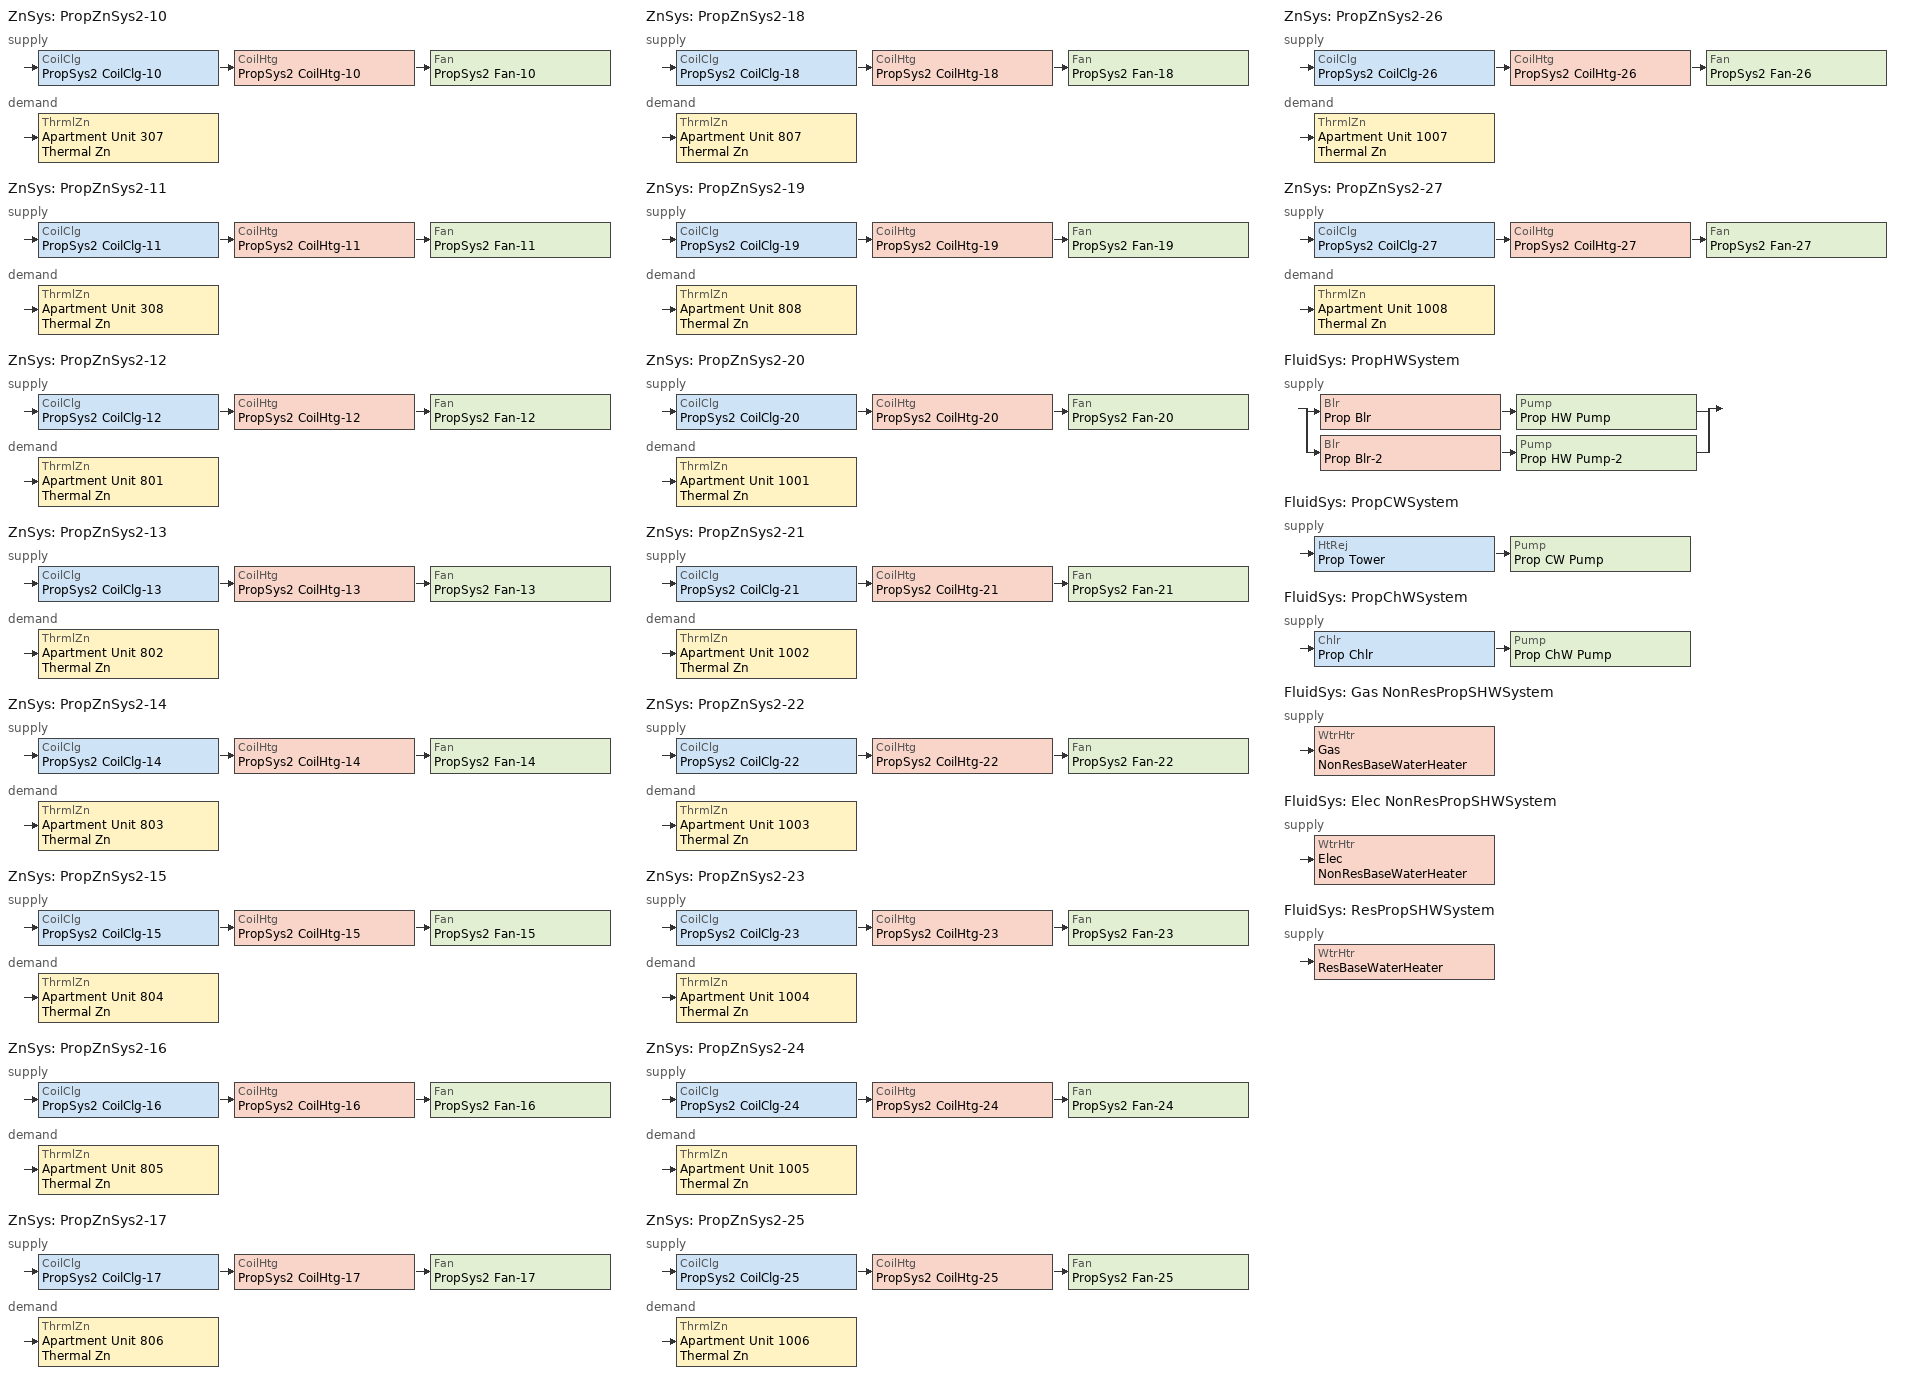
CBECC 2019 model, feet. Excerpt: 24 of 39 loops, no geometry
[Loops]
ZnSys 'PropZnSys2-10'
 supply: CoilClg 'PropSys2 CoilClg-10' > CoilHtg 'PropSys2 CoilHtg-10' > Fan 'PropSys2 Fan-10'
 demand: ThrmlZn 'Apartment Unit 307 Thermal Zn'
ZnSys 'PropZnSys2-11'
 supply: CoilClg 'PropSys2 CoilClg-11' > CoilHtg 'PropSys2 CoilHtg-11' > Fan 'PropSys2 Fan-11'
 demand: ThrmlZn 'Apartment Unit 308 Thermal Zn'
ZnSys 'PropZnSys2-12'
 supply: CoilClg 'PropSys2 CoilClg-12' > CoilHtg 'PropSys2 CoilHtg-12' > Fan 'PropSys2 Fan-12'
 demand: ThrmlZn 'Apartment Unit 801 Thermal Zn'
ZnSys 'PropZnSys2-13'
 supply: CoilClg 'PropSys2 CoilClg-13' > CoilHtg 'PropSys2 CoilHtg-13' > Fan 'PropSys2 Fan-13'
 demand: ThrmlZn 'Apartment Unit 802 Thermal Zn'
ZnSys 'PropZnSys2-14'
 supply: CoilClg 'PropSys2 CoilClg-14' > CoilHtg 'PropSys2 CoilHtg-14' > Fan 'PropSys2 Fan-14'
 demand: ThrmlZn 'Apartment Unit 803 Thermal Zn'
ZnSys 'PropZnSys2-15'
 supply: CoilClg 'PropSys2 CoilClg-15' > CoilHtg 'PropSys2 CoilHtg-15' > Fan 'PropSys2 Fan-15'
 demand: ThrmlZn 'Apartment Unit 804 Thermal Zn'
ZnSys 'PropZnSys2-16'
 supply: CoilClg 'PropSys2 CoilClg-16' > CoilHtg 'PropSys2 CoilHtg-16' > Fan 'PropSys2 Fan-16'
 demand: ThrmlZn 'Apartment Unit 805 Thermal Zn'
ZnSys 'PropZnSys2-17'
 supply: CoilClg 'PropSys2 CoilClg-17' > CoilHtg 'PropSys2 CoilHtg-17' > Fan 'PropSys2 Fan-17'
 demand: ThrmlZn 'Apartment Unit 806 Thermal Zn'
ZnSys 'PropZnSys2-18'
 supply: CoilClg 'PropSys2 CoilClg-18' > CoilHtg 'PropSys2 CoilHtg-18' > Fan 'PropSys2 Fan-18'
 demand: ThrmlZn 'Apartment Unit 807 Thermal Zn'
ZnSys 'PropZnSys2-19'
 supply: CoilClg 'PropSys2 CoilClg-19' > CoilHtg 'PropSys2 CoilHtg-19' > Fan 'PropSys2 Fan-19'
 demand: ThrmlZn 'Apartment Unit 808 Thermal Zn'
ZnSys 'PropZnSys2-20'
 supply: CoilClg 'PropSys2 CoilClg-20' > CoilHtg 'PropSys2 CoilHtg-20' > Fan 'PropSys2 Fan-20'
 demand: ThrmlZn 'Apartment Unit 1001 Thermal Zn'
ZnSys 'PropZnSys2-21'
 supply: CoilClg 'PropSys2 CoilClg-21' > CoilHtg 'PropSys2 CoilHtg-21' > Fan 'PropSys2 Fan-21'
 demand: ThrmlZn 'Apartment Unit 1002 Thermal Zn'
ZnSys 'PropZnSys2-22'
 supply: CoilClg 'PropSys2 CoilClg-22' > CoilHtg 'PropSys2 CoilHtg-22' > Fan 'PropSys2 Fan-22'
 demand: ThrmlZn 'Apartment Unit 1003 Thermal Zn'
ZnSys 'PropZnSys2-23'
 supply: CoilClg 'PropSys2 CoilClg-23' > CoilHtg 'PropSys2 CoilHtg-23' > Fan 'PropSys2 Fan-23'
 demand: ThrmlZn 'Apartment Unit 1004 Thermal Zn'
ZnSys 'PropZnSys2-24'
 supply: CoilClg 'PropSys2 CoilClg-24' > CoilHtg 'PropSys2 CoilHtg-24' > Fan 'PropSys2 Fan-24'
 demand: ThrmlZn 'Apartment Unit 1005 Thermal Zn'
ZnSys 'PropZnSys2-25'
 supply: CoilClg 'PropSys2 CoilClg-25' > CoilHtg 'PropSys2 CoilHtg-25' > Fan 'PropSys2 Fan-25'
 demand: ThrmlZn 'Apartment Unit 1006 Thermal Zn'
ZnSys 'PropZnSys2-26'
 supply: CoilClg 'PropSys2 CoilClg-26' > CoilHtg 'PropSys2 CoilHtg-26' > Fan 'PropSys2 Fan-26'
 demand: ThrmlZn 'Apartment Unit 1007 Thermal Zn'
ZnSys 'PropZnSys2-27'
 supply: CoilClg 'PropSys2 CoilClg-27' > CoilHtg 'PropSys2 CoilHtg-27' > Fan 'PropSys2 Fan-27'
 demand: ThrmlZn 'Apartment Unit 1008 Thermal Zn'
FluidSys 'PropHWSystem'
 supply: split
  | Blr 'Prop Blr' > Pump 'Prop HW Pump'
  | Blr 'Prop Blr-2' > Pump 'Prop HW Pump-2'
FluidSys 'PropCWSystem'
 supply: HtRej 'Prop Tower' > Pump 'Prop CW Pump'
FluidSys 'PropChWSystem'
 supply: Chlr 'Prop Chlr' > Pump 'Prop ChW Pump'
FluidSys 'Gas NonResPropSHWSystem'
 supply: WtrHtr 'Gas NonResBaseWaterHeater'
FluidSys 'Elec NonResPropSHWSystem'
 supply: WtrHtr 'Elec NonResBaseWaterHeater'
FluidSys 'ResPropSHWSystem'
 supply: WtrHtr 'ResBaseWaterHeater'
[ZnSys] Type=FPFC; FanCtrl=Cycling
Name | Cnt
PropZnSys2-10; PropZnSys2-11 | 6
PropZnSys2-12; PropZnSys2-13; PropZnSys2-14; PropZnSys2-15; PropZnSys2-16; PropZnSys2-17; PropZnSys2-18; PropZnSys2-19 | 2
PropZnSys2-20; PropZnSys2-21; PropZnSys2-22; PropZnSys2-23; PropZnSys2-24; PropZnSys2-25; PropZnSys2-26; PropZnSys2-27
[CoilClg] Type=ChilledWater; FluidSegInRef=PropChWPriSupSeg; FluidSegOutRef=PropChWPriRetSeg
Name | Sys | CapTotNetRtd | CapTotGrossRtd
PropSys2 CoilClg-10 | PropZnSys2-10 | 12162.7
PropSys2 CoilClg-11 | PropZnSys2-11 | 17894.5
PropSys2 CoilClg-12 | PropZnSys2-12 | 23294.4
PropSys2 CoilClg-13 | PropZnSys2-13 | 18874.3
PropSys2 CoilClg-14 | PropZnSys2-14 | 18926.3
PropSys2 CoilClg-15 | PropZnSys2-15 | 21683.4
PropSys2 CoilClg-16 | PropZnSys2-16 | 21004.4 | 21004.4
PropSys2 CoilClg-17 | PropZnSys2-17 | 12192.6 | 12192.6
PropSys2 CoilClg-18 | PropZnSys2-18 | 12184.9 | 12184.9
PropSys2 CoilClg-19 | PropZnSys2-19 | 17822.5 | 17822.5
PropSys2 CoilClg-20 | PropZnSys2-20 | 25538.4 | 25538.4
PropSys2 CoilClg-21 | PropZnSys2-21 | 20829.5 | 20829.5
PropSys2 CoilClg-22 | PropZnSys2-22 | 20873.8 | 20873.8
PropSys2 CoilClg-23 | PropZnSys2-23 | 23860.5 | 23860.5
PropSys2 CoilClg-24 | PropZnSys2-24 | 23563.8 | 23563.8
PropSys2 CoilClg-25 | PropZnSys2-25 | 14466.5 | 14466.5
PropSys2 CoilClg-26 | PropZnSys2-26 | 14451 | 14451
PropSys2 CoilClg-27 | PropZnSys2-27 | 19422 | 19422
[CoilHtg] Type=HotWater; FluidSegInRef=PropHWPriSupSeg; FluidSegOutRef=PropHWPriRetSeg; AuxPwr=0
Name | Sys | CapTotNetRtd
PropSys2 CoilHtg-10 | PropZnSys2-10 | 13012.5
PropSys2 CoilHtg-11 | PropZnSys2-11 | 16761
PropSys2 CoilHtg-12 | PropZnSys2-12 | 16834.6
PropSys2 CoilHtg-13 | PropZnSys2-13 | 13075.8
PropSys2 CoilHtg-14 | PropZnSys2-14 | 13076
PropSys2 CoilHtg-15 | PropZnSys2-15 | 16839.3
PropSys2 CoilHtg-16 | PropZnSys2-16 | 16826.3
PropSys2 CoilHtg-17 | PropZnSys2-17 | 13065.3
PropSys2 CoilHtg-18 | PropZnSys2-18 | 13065.5
PropSys2 CoilHtg-19 | PropZnSys2-19 | 16831
PropSys2 CoilHtg-20 | PropZnSys2-20 | 21119.3
PropSys2 CoilHtg-21 | PropZnSys2-21 | 16705.3
PropSys2 CoilHtg-22 | PropZnSys2-22 | 16705.4
PropSys2 CoilHtg-23 | PropZnSys2-23 | 21124.3
PropSys2 CoilHtg-24 | PropZnSys2-24 | 21110.6
PropSys2 CoilHtg-25 | PropZnSys2-25 | 16695.1
PropSys2 CoilHtg-26 | PropZnSys2-26 | 16695.2
PropSys2 CoilHtg-27 | PropZnSys2-27 | 21115.5
[Fan]
Name | Sys
PropSys2 Fan-10 | PropZnSys2-10
PropSys2 Fan-11 | PropZnSys2-11
PropSys2 Fan-12 | PropZnSys2-12
PropSys2 Fan-13 | PropZnSys2-13
PropSys2 Fan-14 | PropZnSys2-14
PropSys2 Fan-15 | PropZnSys2-15
PropSys2 Fan-16 | PropZnSys2-16
PropSys2 Fan-17 | PropZnSys2-17
PropSys2 Fan-18 | PropZnSys2-18
PropSys2 Fan-19 | PropZnSys2-19
PropSys2 Fan-20 | PropZnSys2-20
PropSys2 Fan-21 | PropZnSys2-21
PropSys2 Fan-22 | PropZnSys2-22
PropSys2 Fan-23 | PropZnSys2-23
PropSys2 Fan-24 | PropZnSys2-24
PropSys2 Fan-25 | PropZnSys2-25
PropSys2 Fan-26 | PropZnSys2-26
PropSys2 Fan-27 | PropZnSys2-27
[FluidSys]
PropHWSystem: Type=HotWater; AvailSchRef=On
PropCWSystem: Type=CondenserWater; AvailSchRef=On; TempCtrl=Fixed
PropChWSystem: Type=ChilledWater; AvailSchRef=On; TempCtrl=OutsideAirReset; DsgnSupWtrTemp=44; DsgnSupWtrDelT=20; CtrlType=DDC; RstSupHi=54; RstSupLow=44; RstOutdrHi=60; RstOutdrLow=80
Gas NonResPropSHWSystem; Elec NonResPropSHWSystem: Type=ServiceHotWater
ResPropSHWSystem: Type=ServiceHotWater; TempCtrl=Fixed; DsgnSupWtrTemp=135; DsgnSupWtrDelT=80; FixedSupTemp=135; Cnt=75
[FluidSeg]
Name | Sys | Type | Src
PropHWPriSupSeg | PropHWSystem | PrimarySupply
PropHWPriRetSeg | PropHWSystem | PrimaryReturn
PropCWPriSupSeg | PropCWSystem | PrimarySupply
PropCWPriRetSeg | PropCWSystem | PrimaryReturn
PropChWPriSupSeg | PropChWSystem | PrimarySupply
PropChWPriRetSeg | PropChWSystem | PrimaryReturn
Gas SHW Supply FluidSegment | Gas NonResPropSHWSystem | PrimarySupply
Gas SHW Makeup FluidSegment | Gas NonResPropSHWSystem | MakeupFluid | MunicipalWater
Elec SHW Supply FluidSegment | Elec NonResPropSHWSystem | PrimarySupply
Elec SHW Makeup FluidSegment | Elec NonResPropSHWSystem | MakeupFluid | MunicipalWater
ResBaseSHWPriSupSeg | ResPropSHWSystem | PrimarySupply
ResBaseSHWMuniInlet | ResPropSHWSystem | MakeupFluid | MunicipalWater
[Blr] Sys=PropHWSystem; Type=HotWater; FuelSrc=Gas; DraftType=Natural; FluidSegInRef=PropHWPriRetSeg; FluidSegOutRef=PropHWPriSupSeg; ParasiticLd=190.681
Prop Blr; Prop Blr-2
[Pump] OperCtrl=OnDemand
Name | Sys | SpdCtrl
Prop HW Pump; Prop HW Pump-2 | PropHWSystem | VariableSpeed
Prop CW Pump | PropCWSystem | ConstantSpeed
Prop ChW Pump | PropChWSystem | VariableSpeed
[HtRej]
Prop Tower: Sys=PropCWSystem; FluidSegInRef=PropCWPriRetSeg; FluidSegOutRef=PropCWPriSupSeg; EntTempDsgn=91.8; LvgTempDsgn=81.8; CellCnt=1
[Chlr]
Prop Chlr: Sys=PropChWSystem; Type=Screw; FuelSrc=Electric; CndsrType=Fluid; CndsrFluidSegInRef=PropCWPriSupSeg; CndsrFluidSegOutRef=PropCWPriRetSeg; EvapFluidSegInRef=PropChWPriRetSeg; EvapFluidSegOutRef=PropChWPriSupSeg; Cap_fTempCrvRef=ChlrWtrPosDispPathBAllQRatio_fTchwsTcwsSI; EIR_fPLRCrvRef=ChlrWtrPosDispPathBAllEIRRatio_fQRatio; EIR_fTempCrvRef=ChlrWtrPosDispPathBAllEIRRatio_fTchwsTcwsSI
[WtrHtr]
Name | Sys | FluidSegOutRef | FluidSegMakeupRef | ThrmlEff | FuelSrc | StdbyLossFrac
Gas NonResBaseWaterHeater | Gas NonResPropSHWSystem | Gas SHW Supply FluidSegment | Gas SHW Makeup FluidSegment | 0.8
Elec NonResBaseWaterHeater | Elec NonResPropSHWSystem | Elec SHW Supply FluidSegment | Elec SHW Makeup FluidSegment |  | Electricity
ResBaseWaterHeater | ResPropSHWSystem | ResBaseSHWPriSupSeg | ResBaseSHWMuniInlet | 0.8 |  | 0.0245
[CrvDblQuad] MaxVar1=12.22; MaxVar2=29.44; MinVar1=4.44; MinVar2=15.56
Name | Coef1 | Coef2 | Coef3 | Coef4 | Coef5 | Coef6 | MaxOut | MinOut
ChlrWtrPosDispPathBAllQRatio_fTchwsTcwsSI | 0.899926 | 0.030102 | -0.000332 | -0.001743 | -9.2e-05 | 0.000229 | 1.21 | 0.93
ChlrWtrPosDispPathBAllEIRRatio_fTchwsTcwsSI | 0.428265 | -0.024071 | 0.000849 | 0.016416 | 0.000381 | -0.00059 | 1.07 | 0.5
[CrvQuad]
ChlrWtrPosDispPathBAllEIRRatio_fQRatio: Coef1=0; Coef2=0.6206; Coef3=0.3893; MinOut=0.07; MinVar1=0.1
